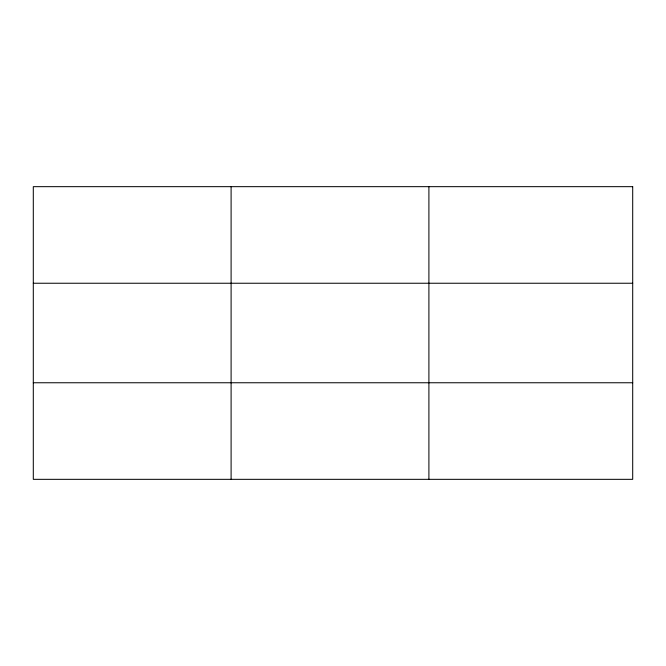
<?xml version="1.0" encoding="UTF-8"?>
<svg xmlns="http://www.w3.org/2000/svg" width="666" height="666" viewBox="0 0 666 666"><rect width="100%" height="100%" fill="white"/><g stroke="black" fill="none" stroke-linecap="round" stroke-linejoin="round"><path stroke-width="1" d="M231.102 479.337L231.102 186.663M428.904 479.337L428.904 186.663M33.3 283.241L632.7 283.241M33.3 382.759L632.7 382.759M632.7 186.663L632.7 479.337L33.3 479.337L33.3 186.663L632.7 186.663"/></g></svg>
